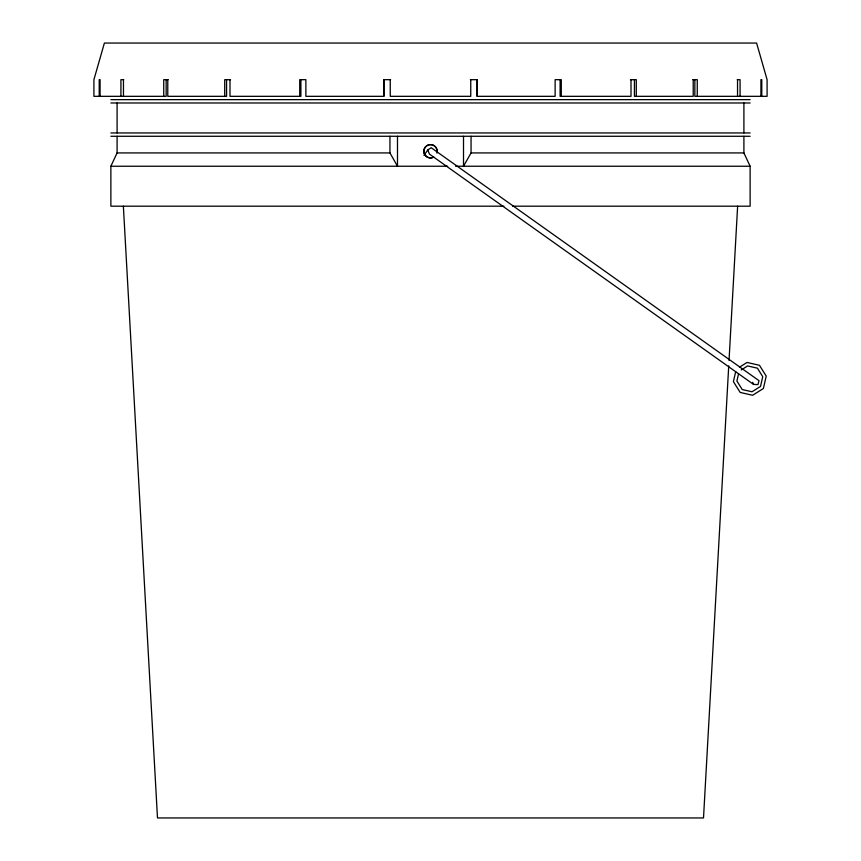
<?xml version="1.0" encoding="UTF-8"?>
<svg xmlns="http://www.w3.org/2000/svg" width="861" height="861" viewBox="0 0 861 861"><rect width="100%" height="100%" fill="white"/><g stroke="black" fill="none" stroke-linecap="round" stroke-linejoin="round"><path stroke-width="1.29" d="M728.729 365.839L703.512 817.95L157.488 817.95L123.371 206.188M729.03 360.468L737.629 206.188M735.681 371.694L733.4 381.638L740.169 392.422L752.589 395.274L763.384 388.505L766.225 376.085L759.456 365.29L747.036 362.449L739.481 367.184M738.577 373.706L736.898 381.046L742.225 389.538L751.997 391.777L760.5 386.449L762.738 376.677L757.411 368.174L747.628 365.936L741.256 369.929M503.889 206.188L110.875 206.188L110.875 166.238L117.096 152.924L117.096 136.275M471.053 136.275L471.053 152.924L463.509 166.238L463.509 136.275M423.967 155.378L427.777 149.997L431.167 147.705L759.004 380.68L757.96 384.641L753.504 384.383L429.467 154.108L427.777 149.997M123.747 79.675L120.927 79.675L120.927 96.324M168.186 79.675L163.73 79.675L163.73 96.324M230.533 79.675L224.71 79.675L224.71 96.324M390.646 79.675L383.64 79.675L383.64 96.324M470.354 79.675L477.36 79.675L477.36 96.324M630.467 79.675L636.29 79.675L636.29 96.324M692.814 79.675L697.27 79.675L697.27 96.324M737.253 79.675L740.073 79.675L740.073 96.324M110.875 99.65L750.125 99.65M110.875 102.976L750.125 102.976M110.875 132.949L750.125 132.949M110.875 136.275L750.125 136.275M117.096 152.924L389.947 152.924L397.491 166.238L397.491 136.275M471.053 152.924L743.904 152.924L750.125 166.238L750.125 206.188L512.639 206.188M110.875 166.238L447.666 166.238M455.587 166.238L750.125 166.238M752.643 382.327L753.504 384.383M761.781 96.324L761.781 79.675L760.92 79.675L760.92 96.324M743.904 102.976L743.904 132.949M743.904 136.275L743.904 152.924M737.533 79.675L737.533 96.324M694.849 79.675L694.849 96.324L767.086 96.324L767.086 79.675L756.604 43.05L104.396 43.05L93.914 79.675L93.914 96.324L166.151 96.324L166.151 79.675M693.223 79.675L693.223 96.324L634.428 96.324L634.428 79.675M631.005 79.675L631.005 96.324L560.113 96.324L560.113 79.675M561.275 96.324L561.275 79.675L555.13 79.675L555.13 96.324L476.962 96.324L476.962 79.675M470.752 79.675L470.752 96.324L390.248 96.324L390.248 79.675M389.947 136.275L389.947 152.924M384.038 79.675L384.038 96.324L305.87 96.324L305.87 79.675L299.725 79.675L299.725 96.324M300.887 79.675L300.887 96.324L229.995 96.324L229.995 79.675M226.572 79.675L226.572 96.324L167.777 96.324L167.777 79.675M123.467 79.675L123.467 96.324M117.096 102.976L117.096 132.949M100.08 96.324L100.08 79.675L99.219 79.675L99.219 96.324M425.808 156.142A6.748 6.684 -90 0 1 425.022 147.489A6.748 6.684 -90 0 1 433.331 145.229A6.748 6.684 -90 0 1 436.968 153.097M437.162 151.256A6.662 6.662 0 0 0 429.348 144.702A6.662 6.662 0 0 0 424.247 153.538A6.662 6.662 0 0 0 433.826 157.025A6.748 6.684 90 0 1 430.5 157.918A6.748 6.684 -90 0 1 425.786 155.97"/></g></svg>
